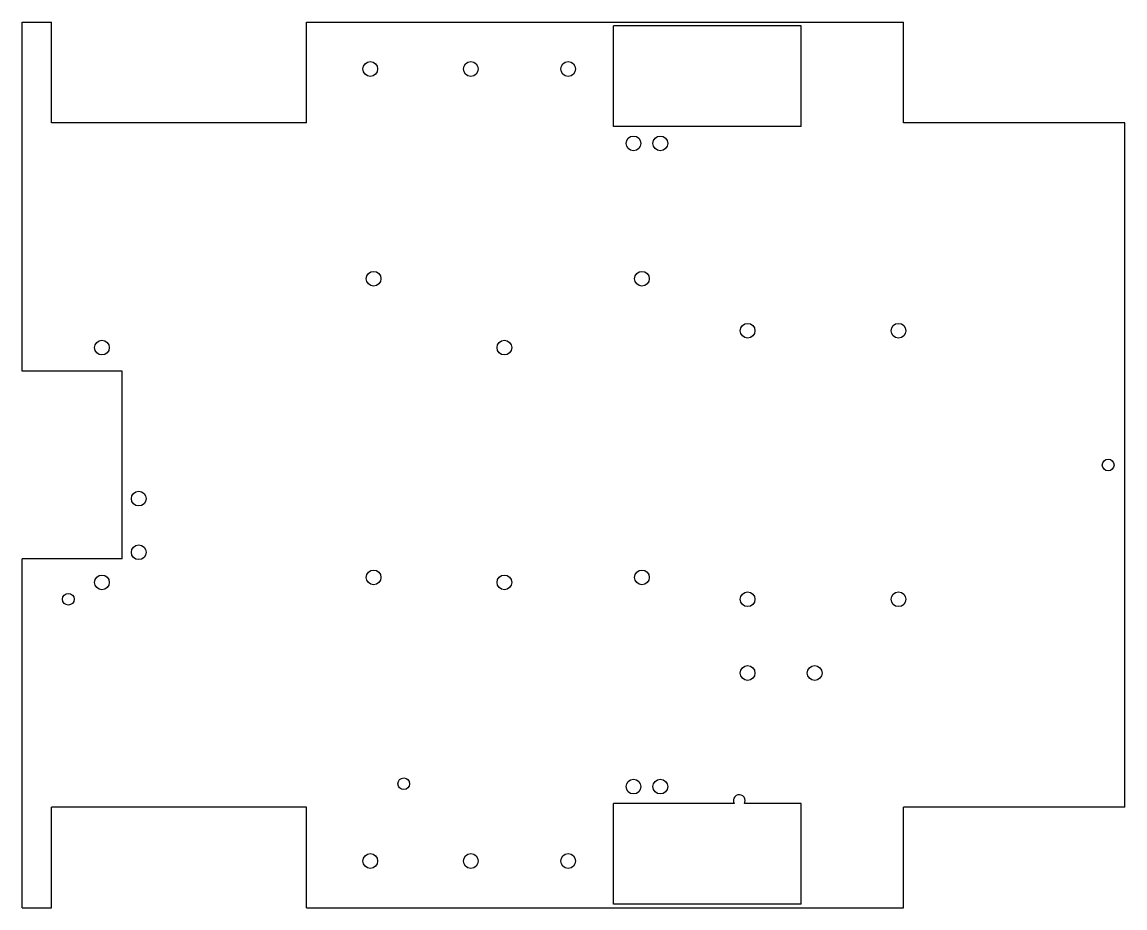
# Model space of a CAD drawing. Header units: millimetres. Extents: x 0 to 329, y 0 to 264.
import ezdxf

# ---------------------------------------------------------------- set-up
doc = ezdxf.new("R2010")
doc.units = ezdxf.units.MM

msp = doc.modelspace()

# ---------------------------------------------------------------- linework, layer by layer
at = {"layer": 'sheet_layer'}
for p, q in [((0, 160), (0, 264)), ((0, 264), (8.8, 264)), ((8.8, 234), (8.8, 264)), ((84.8, 234), (84.8, 264)), ((84.8, 264), (262.8, 264)), ((262.8, 234), (262.8, 264)), ((232.28, 262.84), (176.28, 262.84)), ((176.28, 232.84), (176.28, 262.84)), ((232.28, 232.84), (232.28, 262.84)), ((84.8, 234), (8.8, 234)), ((328.8, 234), (262.8, 234)), ((328.8, 30), (328.8, 234)), ((232.28, 232.84), (176.28, 232.84)), ((29.8, 160), (0, 160)), ((29.8, 104), (29.8, 160)), ((0, 0), (0, 104)), ((29.8, 104), (0, 104)), ((84.8, 30), (8.8, 30)), ((8.8, 0), (8.8, 30)), ((84.8, 0), (84.8, 30)), ((212.26, 31.16), (176.28, 31.16)), ((176.28, 1.16), (176.28, 31.16)), ((232.28, 31.16), (215.34, 31.16)), ((232.28, 1.16), (232.28, 31.16)), ((328.8, 30), (262.8, 30)), ((262.8, 0), (262.8, 30)), ((0, 0), (8.8, 0)), ((84.8, 0), (262.8, 0)), ((232.28, 1.16), (176.28, 1.16))]:
    msp.add_line(p, q, dxfattribs=at)
for centre, radius in [((103.8, 250.02), 2.2), ((133.8, 250.02), 2.2), ((162.8, 250.02), 2.2), ((182.28, 227.84), 2.2), ((190.28, 227.84), 2.2), ((104.8, 187.5), 2.2), ((184.8, 187.5), 2.2), ((216.3, 172), 2.2), ((261.3, 172), 2.2), ((23.8, 167), 2.2), ((143.8, 167), 2.2), ((323.8, 132), 1.75), ((34.8, 122), 2.2), ((34.8, 106), 2.2), ((23.8, 97), 2.2), ((104.8, 98.5), 2.2), ((143.8, 97), 2.2), ((184.8, 98.5), 2.2), ((13.8, 92), 1.75), ((216.3, 92), 2.2), ((261.3, 92), 2.2), ((216.3, 70), 2.2), ((236.3, 70), 2.2), ((113.8, 37), 1.75), ((182.28, 36.16), 2.2), ((190.28, 36.16), 2.2), ((103.8, 13.98), 2.2), ((133.8, 13.98), 2.2), ((162.8, 13.98), 2.2)]:
    msp.add_circle(centre, radius, dxfattribs=at)
for start, end in [(0, -151.315), (-28.6854, 0)]:
    msp.add_arc((213.8, 32), 1.75, start, end, dxfattribs=at)

doc.saveas('drawing.dxf')
